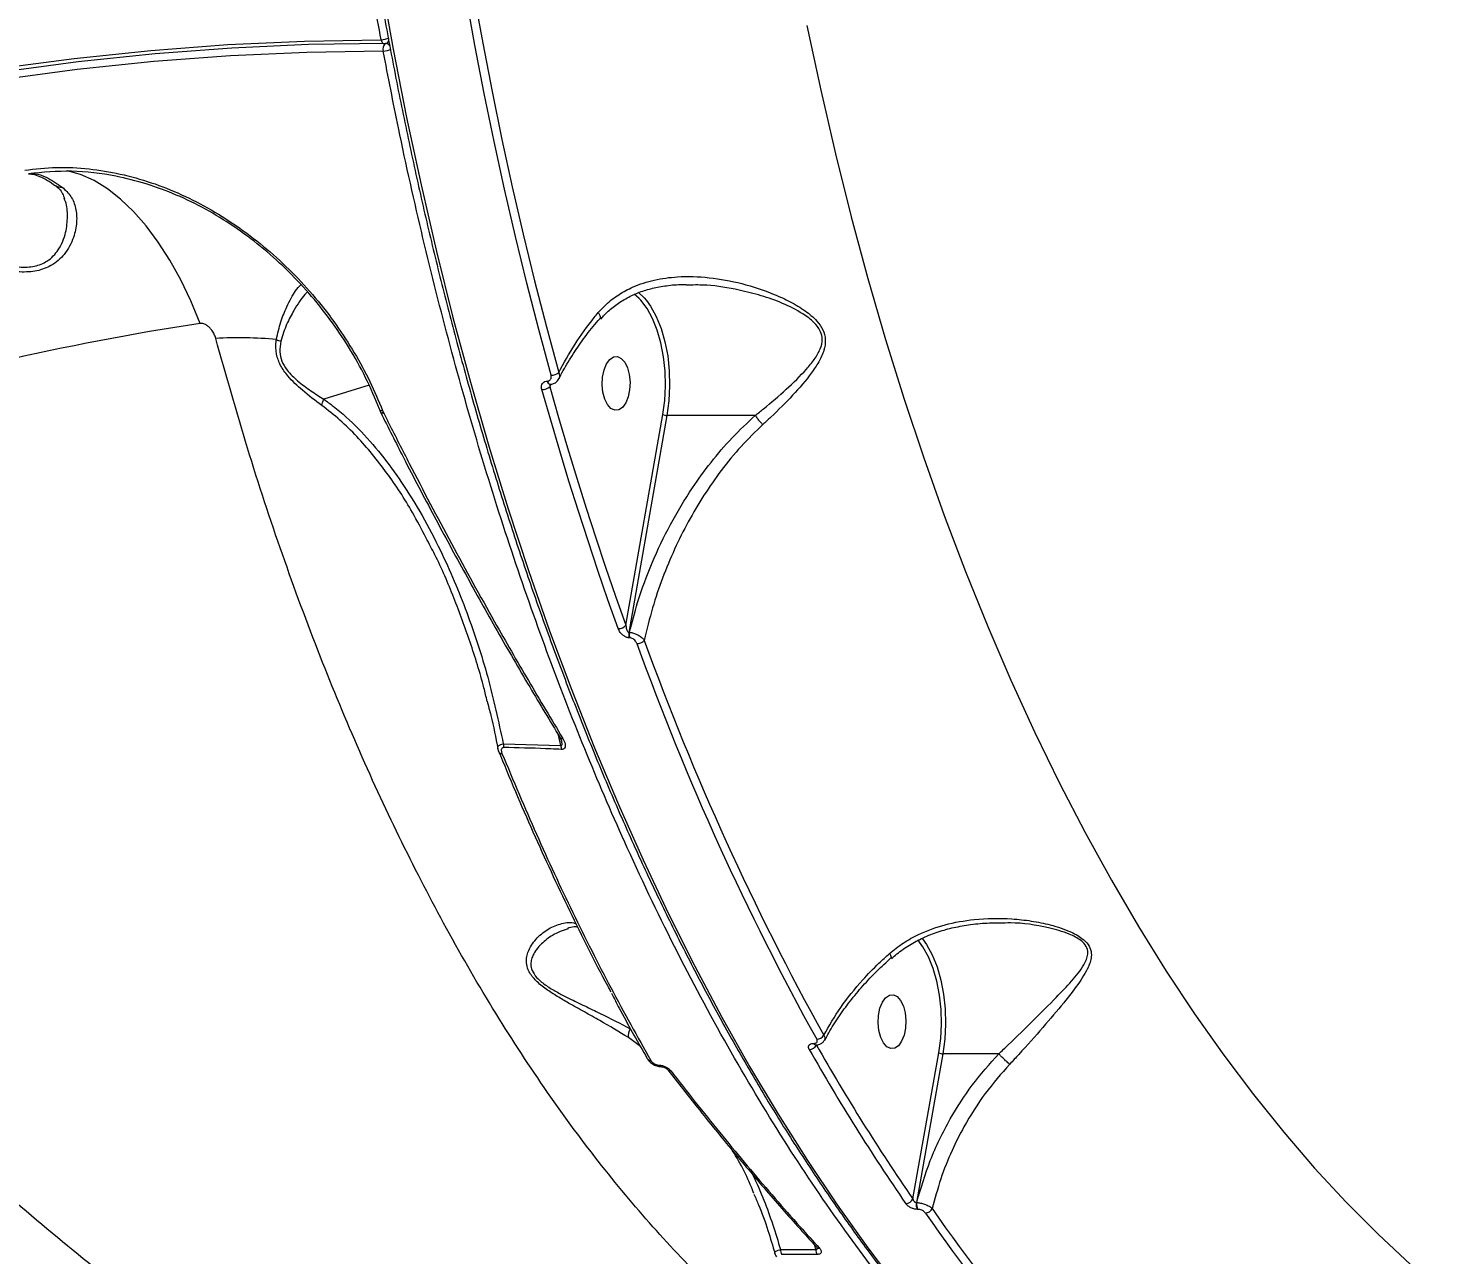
# Model space of a CAD drawing. Header units: millimetres. Extents: x -6521 to 6343, y -6174 to 4868.
# Drawn here: x -3438.6 to -3202.2, y 356.2 to 560.7 of the extents above; entities that cross this region are included whole.
import ezdxf

# ---------------------------------------------------------------- set-up
doc = ezdxf.new("R2010")
doc.units = ezdxf.units.MM
for name, color, linetype in [('DIKOM_ОБЪЕКТ', 7, 'Continuous'), ('DIKOM_РАЗМЕР_ЗОНА', 7, 'Continuous'), ('DIKOM_РАЗМЕР_ОБЪЕКТА', 7, 'Continuous')]:
    doc.layers.add(name, color=color, linetype=linetype)
doc.styles.add('style1', font='arial.ttf', dxfattribs={"width": 0.8})
doc.dimstyles.new('1-50', dxfattribs={"dimtxt": 300, "dimasz": 200, "dimexe": 100, "dimexo": 0, "dimgap": 100, "dimtad": 1, "dimtxsty": 'style1', "dimcen": 200, "dimclrd": 7, "dimclre": 7, "dimclrt": 7, "dimadec": 1, "dimazin": 2, "dimtfac": 1, "dimtmove": 0, "dimatfit": 2, "dimfxl": 0, "dimlwd": 25, "dimlwe": 18, "dimarcsym": 0})

# ---------------------------------------------------------------- blocks, each defined once
blk = doc.blocks.new('*D11')
at = {"layer": 'Defpoints', "color": 0, "transparency": 16777216}
for p in [(2818.82, 364.95), (-5102.52, -1661.02), (-5102.52, -4861.8)]:
    blk.add_point(p, dxfattribs=at)
at = {"layer": 'DIKOM_РАЗМЕР_ОБЪЕКТА', "color": 7, "lineweight": 18, "transparency": 16777216}
for p, q in [((2818.82, 364.95), (2818.82, -4961.8)), ((-5102.52, -1661.02), (-5102.52, -4961.8))]:
    blk.add_line(p, q, dxfattribs=at)
at = {"layer": 'DIKOM_РАЗМЕР_ОБЪЕКТА', "color": 7, "lineweight": 25, "transparency": 16777216}
blk.add_line((2618.82, -4861.8), (-4902.52, -4861.8), dxfattribs=at)
at = {"layer": 'DIKOM_РАЗМЕР_ОБЪЕКТА', "color": 7, "transparency": 16777216}
for points in [[(-4902.52, -4828.46), (-4902.52, -4895.13), (-5102.52, -4861.8)], [(2618.82, -4828.46), (2618.82, -4895.13), (2818.82, -4861.8)]]:
    blk.add_solid(points, dxfattribs=at)
at = {"layer": 'DIKOM_РАЗМЕР_ОБЪЕКТА', "color": 7, "transparency": 16777216, "insert": (-736, -4608.63), "char_height": 300, "attachment_point": 5, "style": 'style1'}
blk.add_mtext('7900', dxfattribs=at)
blk = doc.blocks.new('*D12')
at = {"layer": 'Defpoints', "color": 0, "transparency": 16777216}
for p in [(918.99, 3251.45), (5268.57, 3251.45), (-3684.78, -1936.75)]:
    blk.add_point(p, dxfattribs=at)
at = {"layer": 'DIKOM_РАЗМЕР_ОБЪЕКТА', "color": 7, "lineweight": 18, "transparency": 16777216}
for p, q in [((918.99, 3251.45), (5368.57, 3251.45)), ((-3684.78, -1936.75), (5368.57, -1936.75))]:
    blk.add_line(p, q, dxfattribs=at)
at = {"layer": 'DIKOM_РАЗМЕР_ОБЪЕКТА', "color": 7, "lineweight": 25, "transparency": 16777216}
blk.add_line((5268.57, -1736.75), (5268.57, 3051.45), dxfattribs=at)
at = {"layer": 'DIKOM_РАЗМЕР_ОБЪЕКТА', "color": 7, "transparency": 16777216}
for points in [[(5235.23, 3051.45), (5301.9, 3051.45), (5268.57, 3251.45)], [(5235.23, -1736.75), (5301.9, -1736.75), (5268.57, -1936.75)]]:
    blk.add_solid(points, dxfattribs=at)
at = {"layer": 'DIKOM_РАЗМЕР_ОБЪЕКТА', "color": 7, "transparency": 16777216, "insert": (5015.39, 711.25), "char_height": 300, "attachment_point": 5, "rotation": 90, "style": 'style1'}
blk.add_mtext('5150', dxfattribs=at)
blk = doc.blocks.new('*D13')
at = {"layer": 'Defpoints', "color": 0, "transparency": 16777216}
for p in [(1683.24, 4867.99), (-4359.52, -3960.36), (6242.61, -3960.36)]:
    blk.add_point(p, dxfattribs=at)
at = {"layer": 'DIKOM_РАЗМЕР_ЗОНА', "color": 7, "lineweight": 18, "transparency": 16777216}
for p, q in [((1683.24, 4867.99), (6342.61, 4867.99)), ((-4359.52, -3960.36), (6342.61, -3960.36))]:
    blk.add_line(p, q, dxfattribs=at)
at = {"layer": 'DIKOM_РАЗМЕР_ЗОНА', "color": 7, "lineweight": 25, "transparency": 16777216}
blk.add_line((6242.61, 4667.99), (6242.61, -3760.36), dxfattribs=at)
at = {"layer": 'DIKOM_РАЗМЕР_ЗОНА', "color": 7, "transparency": 16777216}
for points in [[(6209.28, 4667.99), (6275.95, 4667.99), (6242.61, 4867.99)], [(6209.28, -3760.36), (6275.95, -3760.36), (6242.61, -3960.36)]]:
    blk.add_solid(points, dxfattribs=at)
at = {"layer": 'DIKOM_РАЗМЕР_ЗОНА', "color": 7, "transparency": 16777216, "insert": (5989.44, 630.24), "char_height": 300, "attachment_point": 5, "rotation": 90, "style": 'style1'}
blk.add_mtext('8850', dxfattribs=at)

msp = doc.modelspace()

# ---------------------------------------------------------------- linework, layer by layer
at = {"layer": 'DIKOM_ОБЪЕКТ', "color": 7, "linetype": 'Continuous', "lineweight": 15}
for p, q in [((-3378.716, 558.28), (-3378.471, 558.453)), ((-3434.061, 534.476), (-3434.029, 534.453)), ((-3328.52, 517.862), (-3328.925, 517.866)), ((-3336.757, 515.615), (-3337.594, 516.36)), ((-3352.085, 501.859), (-3352.057, 501.859)), ((-3351.482, 501.34), (-3351.665, 500.921)), ((-3351.632, 501.334), (-3351.604, 501.334)), ((-3381.794, 501.15), (-3389.3, 498.825)), ((-3379.539, 496.932), (-3379.4, 496.624)), ((-3379.4, 496.624), (-3379.378, 496.582)), ((-3338.968, 461.153), (-3332.807, 496.274)), ((-3332.135, 496.112), (-3338.477, 459.957)), ((-3317.426, 496.112), (-3332.135, 496.112)), ((-3338.477, 459.957), (-3338.388, 459.957)), ((-3338.321, 459.058), (-3338.41, 459.058)), ((-3349.8, 441.091), (-3350.2, 442.817)), ((-3359.405, 441.386), (-3349.8, 441.091)), ((-3336.529, 390.899), (-3338.541, 392.388)), ((-3307.691, 391.436), (-3307.644, 391.436)), ((-3307.343, 391.174), (-3307.296, 391.174)), ((-3291.145, 365.504), (-3286.817, 389.856)), ((-3286.145, 389.694), (-3290.553, 364.893)), ((-3276.812, 389.694), (-3286.145, 389.694)), ((-3290.553, 364.893), (-3290.484, 364.893)), ((-3290.304, 363.763), (-3290.372, 363.763)), ((-3313.194, 357.048), (-3307.315, 357.081)), ((-3307.315, 357.081), (-3307.483, 357.805))]:
    msp.add_line(p, q, dxfattribs=at)
at = {"layer": 'DIKOM_ОБЪЕКТ', "color": 7, "linetype": 'Continuous', "lineweight": 15, "flags": 128}
for points in [[(-3379.84, 568.695), (-3377.769, 557.188), (-3375.527, 545.803), (-3373.116, 534.549), (-3370.538, 523.435), (-3367.795, 512.471), (-3364.889, 501.667), (-3361.823, 491.03), (-3358.599, 480.571), (-3355.22, 470.298), (-3351.689, 460.22), (-3348.009, 450.345), (-3344.183, 440.682), (-3340.214, 431.238), (-3336.105, 422.021), (-3331.861, 413.04), (-3327.484, 404.302), (-3322.978, 395.815), (-3318.348, 387.584), (-3313.596, 379.618), (-3308.727, 371.923), (-3303.746, 364.506), (-3298.655, 357.373), (-3293.46, 350.529)], [(-3351.446, 502.831), (-3353.506, 510.47), (-3355.485, 518.189), (-3357.382, 525.985), (-3359.196, 533.856), (-3360.926, 541.797), (-3362.572, 549.805), (-3364.133, 557.877), (-3365.608, 566.01)], [(-3364.301, 566.309), (-3362.829, 558.194), (-3361.272, 550.14), (-3359.63, 542.149), (-3357.903, 534.225), (-3356.093, 526.373), (-3354.2, 518.593), (-3352.226, 510.891), (-3350.171, 503.27)], [(-3308.791, 561.143), (-3306.502, 550.373), (-3304.045, 539.743), (-3301.422, 529.264), (-3298.635, 518.944), (-3295.688, 508.795), (-3292.582, 498.825), (-3289.322, 489.043), (-3285.909, 479.459), (-3282.347, 470.081), (-3278.64, 460.919), (-3274.791, 451.981), (-3270.802, 443.275), (-3266.679, 434.808), (-3262.425, 426.59), (-3258.044, 418.628), (-3253.54, 410.929), (-3248.917, 403.5), (-3244.179, 396.348), (-3239.332, 389.48), (-3234.378, 382.903), (-3229.324, 376.622), (-3224.173, 370.643), (-3218.931, 364.971), (-3213.602, 359.613), (-3208.192, 354.573)], [(-3641.999, 477.558), (-3630.31, 484.917), (-3618.492, 491.95), (-3606.55, 498.651), (-3594.493, 505.018), (-3582.329, 511.044), (-3570.065, 516.727), (-3557.711, 522.063), (-3545.273, 527.047), (-3532.76, 531.678), (-3520.18, 535.951), (-3507.542, 539.865), (-3494.854, 543.416), (-3482.124, 546.602), (-3469.36, 549.421), (-3456.571, 551.872), (-3443.765, 553.952), (-3430.951, 555.66), (-3418.136, 556.996), (-3405.33, 557.957), (-3392.541, 558.545), (-3379.777, 558.757)], [(-3379.116, 558.157), (-3391.872, 557.945), (-3404.653, 557.358), (-3417.451, 556.397), (-3430.257, 555.062), (-3443.063, 553.355), (-3455.861, 551.276), (-3468.642, 548.827), (-3481.398, 546.01), (-3494.12, 542.826), (-3506.8, 539.277), (-3519.43, 535.366), (-3532.002, 531.095), (-3544.507, 526.467), (-3556.937, 521.486), (-3569.283, 516.154), (-3581.539, 510.474), (-3593.696, 504.452), (-3605.745, 498.09), (-3617.679, 491.392), (-3629.49, 484.364), (-3641.171, 477.009)], [(-3379.777, 558.757), (-3379.733, 558.58), (-3379.672, 558.423), (-3379.597, 558.292), (-3379.51, 558.191), (-3379.415, 558.126), (-3379.315, 558.098), (-3379.291, 558.097)], [(-3379.424, 556.873), (-3392.15, 556.661), (-3404.9, 556.076), (-3417.668, 555.117), (-3430.444, 553.785), (-3443.22, 552.082), (-3455.987, 550.008), (-3468.737, 547.565), (-3481.463, 544.754), (-3494.155, 541.578), (-3506.805, 538.037), (-3519.405, 534.136), (-3531.947, 529.875), (-3544.422, 525.258), (-3556.822, 520.289), (-3569.14, 514.969), (-3581.366, 509.303), (-3593.494, 503.295), (-3605.514, 496.948), (-3617.42, 490.267), (-3629.204, 483.255), (-3640.857, 475.918)], [(-3409.922, 511.474), (-3411.48, 515.208), (-3413.174, 518.727), (-3414.991, 522.004), (-3416.916, 525.012), (-3418.935, 527.728), (-3421.031, 530.132), (-3423.189, 532.204), (-3425.391, 533.928), (-3427.62, 535.291), (-3429.86, 536.283), (-3432.093, 536.895), (-3432.132, 536.902)], [(-3336.901, 516.691), (-3335.925, 515.754), (-3335.516, 515.266)], [(-3332.807, 496.274), (-3332.491, 498.642), (-3332.364, 501.076), (-3332.43, 503.519), (-3332.687, 505.914), (-3333.129, 508.205), (-3333.745, 510.339), (-3334.522, 512.265), (-3335.442, 513.938), (-3336.481, 515.32), (-3336.757, 515.615)], [(-3335.516, 515.266), (-3334.852, 514.329), (-3333.904, 512.603), (-3333.103, 510.617), (-3332.467, 508.417), (-3332.011, 506.054), (-3331.746, 503.584), (-3331.678, 501.064), (-3331.809, 498.554), (-3332.135, 496.112)], [(-3342.61, 503.714), (-3342.202, 504.721), (-3341.664, 505.464), (-3341.041, 505.883), (-3340.382, 505.944), (-3339.741, 505.642), (-3339.17, 505.002), (-3338.714, 504.075), (-3338.412, 502.936), (-3338.287, 501.678), (-3338.35, 500.403), (-3338.595, 499.214), (-3339.003, 498.207), (-3339.54, 497.465), (-3340.164, 497.046), (-3340.823, 496.985), (-3341.464, 497.287), (-3342.035, 497.927), (-3342.49, 498.854), (-3342.793, 499.993), (-3342.917, 501.25), (-3342.855, 502.525), (-3342.61, 503.714)], [(-3340.247, 460.579), (-3341.962, 465.408), (-3343.643, 470.282), (-3345.288, 475.202), (-3346.898, 480.165), (-3348.472, 485.173), (-3350.009, 490.222), (-3351.51, 495.312), (-3352.975, 500.443)], [(-3351.665, 500.921), (-3350.205, 495.803), (-3348.707, 490.725), (-3347.173, 485.688), (-3345.603, 480.692), (-3343.997, 475.74), (-3342.355, 470.833), (-3340.679, 465.97), (-3338.968, 461.153)], [(-3380.036, 497.177), (-3380.049, 497.112), (-3380.04, 497.057)], [(-3380.04, 497.057), (-3380.039, 497.055), (-3380.006, 497.006), (-3379.95, 496.968), (-3379.874, 496.941), (-3379.778, 496.926), (-3379.666, 496.923), (-3379.539, 496.932)], [(-3379.855, 496.649), (-3379.852, 496.644), (-3379.811, 496.607), (-3379.742, 496.586), (-3379.649, 496.581), (-3379.533, 496.594), (-3379.4, 496.624)], [(-3379.839, 496.617), (-3379.836, 496.612), (-3379.792, 496.574), (-3379.722, 496.552), (-3379.628, 496.545), (-3379.512, 496.556), (-3379.378, 496.582)], [(-3286.817, 389.856), (-3286.501, 392.224), (-3286.374, 394.658), (-3286.44, 397.102), (-3286.696, 399.497), (-3287.138, 401.788), (-3287.755, 403.921), (-3288.532, 405.847), (-3289.451, 407.521), (-3290.298, 408.679)], [(-3289.526, 408.848), (-3288.862, 407.911), (-3287.914, 406.185), (-3287.112, 404.199), (-3286.476, 401.999), (-3286.021, 399.636), (-3285.756, 397.166), (-3285.688, 394.646), (-3285.818, 392.136), (-3286.145, 389.694)], [(-3296.619, 397.297), (-3296.211, 398.303), (-3295.674, 399.046), (-3295.051, 399.465), (-3294.392, 399.526), (-3293.751, 399.224), (-3293.179, 398.584), (-3292.724, 397.657), (-3292.422, 396.518), (-3292.297, 395.261), (-3292.36, 393.986), (-3292.605, 392.797), (-3293.013, 391.79), (-3293.55, 391.047), (-3294.173, 390.628), (-3294.832, 390.567), (-3295.473, 390.869), (-3296.045, 391.509), (-3296.5, 392.436), (-3296.802, 393.575), (-3296.927, 394.832), (-3296.864, 396.107), (-3296.619, 397.297)]]:
    msp.add_lwpolyline(points, dxfattribs=at)
at = {"layer": 'DIKOM_ОБЪЕКТ', "color": 7, "linetype": 'Continuous', "lineweight": 15}
for centre, radius, start, end in [((-3379.749, 561.462), 2.704, 269.40086, 299.0357), ((-3378.003, 557.232), 1.465, 143.52238, 194.17192), ((-3379.293, 559.097), 1, 270.11321, 305.24837), ((-3379.189, 557.078), 1.088, 36.62499, 79.09054), ((-3379.11, 558.833), 0.678, 305.50981, 337.96938), ((-3379.395, 559.543), 2.67, 269.39238, 299.4273), ((-3433.114, 535.782), 1.613, 235.45615, 277.14092), ((-3340.506, 57.251), 459.496, 98.68894, 115.72245), ((-3403.685, 438.736), 70.341, 84.73835, 92.98454), ((-3395.858, 511.204), 2.788, 240.39662, 256.90084), ((-3351.496, 501.911), 0.591, 185.06524, 257.35268), ((-3351.462, 501.914), 0.598, 185.30773, 256.07256), ((-3351.449, 504.915), 2.084, 270.08878, 307.84455), ((-3352.964, 502.444), 2.001, 269.69499, 310.46292), ((-3332.151, 497.521), 1.409, 242.23755, 270.6388), ((-3340.252, 462.304), 1.725, 270.18656, 318.1174), ((-3336.698, 459.637), 1.808, 169.80406, 198.6995), ((-3336.606, 459.637), 1.811, 169.82779, 198.67576), ((-3337.168, 459.844), 1.753, 270.61404, 316.08763), ((-2909.219, 612.831), 453.695, 199.86961, 209.01126), ((-2909.513, 612.638), 454.705, 199.86969, 209.0112), ((-3349.637, 442.687), 0.436, 224.8737, 289.97078), ((-3359.721, 440.329), 0.545, 212.83346, 279.23691), ((-3357.616, 441.329), 1.79, 178.17524, 198.85161), ((-3348.034, 440.992), 1.769, 176.77577, 197.70109), ((-3336.357, 392.737), 2.211, 149.13806, 189.08098), ((-3307.21, 393.55), 1.437, 271.81827, 328.3822), ((-3308.444, 391.835), 1.413, 271.61945, 331.60885), ((-3009.48, 559.572), 343.463, 209.50375, 214.56672), ((-3307.298, 391.597), 0.425, 202.27365, 264.55572), ((-3307.249, 391.598), 0.427, 202.38988, 263.62868), ((-3008.985, 559.911), 342.649, 209.50377, 214.5667), ((-3334.892, 389.167), 0.584, 214.20834, 277.15422), ((-3333.047, 387.918), 0.371, 197.36468, 259.35934), ((-3286.16, 391.103), 1.409, 242.24072, 270.63794), ((-3331.582, 387.303), 0.487, 222.07436, 284.22539), ((-3292.363, 366.028), 1.326, 272.31417, 336.76183), ((-3288.974, 364.566), 1.613, 168.29596, 209.86738), ((-3288.905, 364.566), 1.613, 168.29596, 209.86738), ((-3289.096, 364.482), 1.33, 272.5033, 334.03598), ((-3086.8, 501.912), 245.264, 214.45478, 229.0157), ((-3086.101, 502.359), 244.733, 214.45512, 229.01542), ((-3311.654, 356.997), 1.541, 178.10717, 210.65208), ((-3305.794, 357.005), 1.523, 177.12862, 209.99391), ((-3306.788, 357.788), 0.523, 222.83058, 279.76227)]:
    msp.add_arc(centre, radius, start, end, dxfattribs=at)
for points, knots in [([(-3379.777, 558.757), (-3380.557, 563.079), (-3382.657, 574.721), (-3385.557, 594.027), (-3388.308, 616.691), (-3390.421, 639.842), (-3391.874, 663.413), (-3392.64, 687.33), (-3392.705, 711.068), (-3392.085, 734.549), (-3390.809, 757.704), (-3388.859, 780.908), (-3386.21, 804.083), (-3382.856, 827.145), (-3378.871, 849.587), (-3374.282, 871.345), (-3369.131, 892.375), (-3363.335, 913.018), (-3356.885, 933.184), (-3349.788, 952.79), (-3342.202, 971.405), (-3334.162, 988.988), (-3325.717, 1005.522), (-3316.728, 1021.276), (-3307.203, 1036.16), (-3297.164, 1050.101), (-3286.831, 1062.79), (-3276.248, 1074.216), (-3265.46, 1084.387), (-3254.293, 1093.487), (-3242.763, 1101.367), (-3232.398, 1107.384), (-3225.857, 1110.185), (-3223.334, 1111.265)], [0, 0, 0, 0, 0.0192582, 0.0518831, 0.0845331, 0.117158, 0.1507304, 0.1843303, 0.2179027, 0.2505275, 0.2831775, 0.3158023, 0.3493748, 0.3829746, 0.4165471, 0.4491719, 0.4818219, 0.5144467, 0.5480192, 0.5816189, 0.6151915, 0.6478163, 0.6804662, 0.713091, 0.7466635, 0.7802633, 0.8138357, 0.8464606, 0.8791105, 0.9117353, 0.9453077, 0.9789074, 1, 1, 1, 1]), ([(-3391.417, 700.463), (-3391.41, 698.443), (-3391.39, 692.583), (-3391.232, 682.888), (-3390.889, 671.389), (-3390.382, 659.913), (-3389.714, 648.468), (-3388.884, 637.063), (-3387.893, 625.706), (-3386.742, 614.406), (-3385.431, 603.172), (-3383.962, 592.011), (-3382.336, 580.933), (-3380.554, 569.945), (-3378.617, 559.056), (-3376.527, 548.273), (-3374.285, 537.606), (-3371.893, 527.062), (-3369.352, 516.649), (-3366.665, 506.375), (-3363.834, 496.247), (-3360.861, 486.273), (-3357.747, 476.461), (-3354.496, 466.818), (-3351.109, 457.351), (-3347.589, 448.068), (-3343.939, 438.974), (-3340.162, 430.078), (-3336.26, 421.386), (-3332.236, 412.904), (-3328.093, 404.639), (-3323.834, 396.597), (-3319.462, 388.784), (-3314.981, 381.206), (-3310.395, 373.869), (-3305.705, 366.778), (-3300.916, 359.938), (-3296.031, 353.355), (-3291.055, 347.035), (-3285.99, 340.98), (-3280.84, 335.197), (-3275.61, 329.69), (-3270.303, 324.462), (-3264.924, 319.519), (-3259.476, 314.863), (-3253.963, 310.499), (-3248.39, 306.429), (-3242.761, 302.659), (-3237.081, 299.184), (-3231.351, 296.031), (-3226.733, 293.693), (-3224.012, 292.516), (-3223.23, 292.178)], [0, 0, 0, 0, 0.010755, 0.031188, 0.0516214, 0.072055, 0.0924886, 0.1129222, 0.1333561, 0.1537901, 0.1742242, 0.1946585, 0.2150932, 0.235528, 0.2559631, 0.2763984, 0.2968344, 0.3172704, 0.3377071, 0.358144, 0.3785813, 0.3990193, 0.4194576, 0.4398966, 0.460336, 0.480776, 0.5012167, 0.5216578, 0.5420995, 0.5625419, 0.5829849, 0.6034284, 0.6238725, 0.644317, 0.6647621, 0.6852075, 0.7056531, 0.7260988, 0.7465445, 0.7669898, 0.7874344, 0.8078781, 0.8283207, 0.8487615, 0.8692004, 0.8896365, 0.9100695, 0.9304986, 0.9509234, 0.9713434, 0.9917581, 1, 1, 1, 1]), ([(-3224.582, 292.101), (-3224.932, 292.239), (-3229.2, 293.921), (-3237.248, 298.329), (-3248.781, 305.461), (-3260.179, 314.063), (-3271.417, 323.965), (-3282.243, 334.997), (-3292.631, 347.08), (-3302.563, 360.133), (-3312.201, 374.367), (-3321.498, 389.784), (-3330.413, 406.358), (-3338.395, 422.988), (-3345.506, 439.467), (-3351.819, 455.617), (-3357.744, 472.399), (-3363.259, 489.775), (-3368.308, 507.556), (-3372.867, 525.651), (-3376.544, 542.07), (-3378.59, 552.59), (-3379.424, 556.873)], [0, 0, 0, 0, 0.0049823, 0.0607473, 0.1164691, 0.1738097, 0.2311971, 0.2885376, 0.3442597, 0.4000246, 0.4557466, 0.513087, 0.5704743, 0.6278148, 0.6763109, 0.7248633, 0.7734156, 0.8224284, 0.8714409, 0.9192193, 0.9671059, 1, 1, 1, 1]), ([(-3439.183, 537.024), (-3437.424, 537.217), (-3433.907, 537.605), (-3428.556, 537.335), (-3423.267, 536.472), (-3418.094, 535.028), (-3412.998, 533.025), (-3408.045, 530.469), (-3403.283, 527.42), (-3398.767, 523.922), (-3394.554, 520.015), (-3390.682, 515.771), (-3387.207, 511.278), (-3384.183, 506.6), (-3381.571, 501.811), (-3380.216, 498.557), (-3379.539, 496.932)], [0, 0, 0, 0, 0.0751078, 0.1502159, 0.2212833, 0.2925779, 0.3636451, 0.4347709, 0.5061225, 0.5772482, 0.6483407, 0.7196582, 0.7907509, 0.8604292, 0.9303181, 1, 1, 1, 1]), ([(-3380.036, 497.177), (-3380.77, 498.929), (-3382.239, 502.431), (-3385.058, 507.447), (-3388.241, 512.168), (-3391.751, 516.543), (-3395.62, 520.633), (-3399.823, 524.366), (-3404.3, 527.698), (-3409.006, 530.584), (-3413.894, 532.959), (-3418.905, 534.813), (-3424.751, 536.296), (-3431.409, 537.105), (-3436.185, 536.649), (-3438.573, 536.422)], [0, 0, 0, 0, 0.0766094, 0.1532171, 0.2242325, 0.2954751, 0.3664895, 0.4374863, 0.5087118, 0.5797093, 0.6506979, 0.7219129, 0.7929021, 0.8964512, 1, 1, 1, 1]), ([(-3438.53, 536.424), (-3438.302, 536.404), (-3437.742, 536.355), (-3436.684, 535.998), (-3435.424, 535.392), (-3434.502, 534.734), (-3434.062, 534.421)], [0, 0, 0, 0, 0.1841475, 0.4536085, 0.7392317, 1, 1, 1, 1]), ([(-3437.935, 536.459), (-3437.772, 536.453), (-3437.031, 536.425), (-3435.373, 535.831), (-3433.819, 534.789), (-3432.914, 534.181)], [0, 0, 0, 0, 0.1051327, 0.4785383, 1, 1, 1, 1]), ([(-3434.074, 534.465), (-3433.858, 534.288), (-3433.353, 533.873), (-3432.855, 533.172), (-3432.643, 532.549), (-3432.548, 532.268)], [0, 0, 0, 0, 0.2912757, 0.6805822, 1, 1, 1, 1]), ([(-3432.914, 534.181), (-3432.4, 533.693), (-3431.356, 532.701), (-3430.606, 530.692), (-3430.427, 528.368), (-3430.858, 526.187), (-3431.649, 524.359), (-3432.491, 523.066), (-3433.546, 521.957), (-3434.962, 520.934), (-3437.08, 520.124), (-3439.641, 519.964), (-3441.984, 520.213), (-3444.482, 520.712), (-3447.444, 521.564), (-3451.267, 522.887), (-3455.456, 524.492), (-3459.196, 525.973), (-3462.112, 527.131), (-3463.49, 527.683), (-3464.183, 527.961)], [0, 0, 0, 0, 0.071789, 0.1456295, 0.2211707, 0.2985182, 0.3406366, 0.3832929, 0.4161013, 0.4496136, 0.498646, 0.5477924, 0.5804516, 0.6139726, 0.6704373, 0.728319, 0.811955, 0.898074, 0.9486892, 1, 1, 1, 1]), ([(-3462.682, 530.066), (-3462.03, 529.744), (-3460.716, 529.096), (-3457.998, 527.776), (-3454.482, 526.08), (-3450.601, 524.266), (-3447.003, 522.736), (-3444.283, 521.751), (-3441.948, 521.139), (-3439.814, 520.799), (-3437.456, 520.887), (-3435.581, 521.679), (-3434.364, 522.703), (-3433.479, 523.83), (-3432.796, 525.166), (-3432.197, 527.05), (-3431.988, 529.316), (-3432.121, 531.223), (-3432.512, 532.116), (-3432.582, 532.276)], [0, 0, 0, 0, 0.059342, 0.1194529, 0.2176318, 0.3183853, 0.3835458, 0.4499734, 0.4863817, 0.5236852, 0.5769882, 0.6302088, 0.6666624, 0.704176, 0.7524745, 0.8014802, 0.8899056, 0.9802664, 1, 1, 1, 1]), ([(-3397.235, 508.78), (-3397.005, 509.793), (-3396.541, 511.843), (-3395.367, 514.572), (-3394.236, 516.77), (-3393.444, 517.604), (-3393.152, 517.911)], [0, 0, 0, 0, 0.2352812, 0.4766828, 0.8070738, 1, 1, 1, 1]), ([(-3343.573, 513.266), (-3343.148, 513.732), (-3342.12, 514.86), (-3340.183, 516.33), (-3337.513, 517.758), (-3334.229, 518.804), (-3329.967, 519.382), (-3325.04, 519.225), (-3319.591, 518.216), (-3315.071, 516.727), (-3311.555, 515.116), (-3309.133, 513.667), (-3307.246, 512.103), (-3306.053, 510.437), (-3305.609, 508.699), (-3305.92, 506.853), (-3306.799, 505.007), (-3308.486, 502.502), (-3311.136, 499.455), (-3313.957, 496.625), (-3315.697, 495.019), (-3316.142, 494.608)], [0, 0, 0, 0, 0.0311475, 0.0753851, 0.1207373, 0.1821162, 0.2453872, 0.33026, 0.4176101, 0.5065789, 0.5523809, 0.5980987, 0.638398, 0.6670937, 0.6962056, 0.7286746, 0.7668141, 0.8059868, 0.8877662, 0.9712475, 1, 1, 1, 1]), ([(-3343.166, 512.179), (-3343.018, 512.359), (-3342.401, 513.11), (-3341.101, 514.225), (-3339.274, 515.499), (-3337.255, 516.509), (-3335.101, 517.226), (-3332.73, 517.705), (-3330.665, 517.963), (-3329.34, 517.96), (-3328.919, 517.959)], [0, 0, 0, 0, 0.0438528, 0.183482, 0.3272543, 0.4727941, 0.6167011, 0.7591564, 0.9235361, 1, 1, 1, 1]), ([(-3317.426, 496.112), (-3316.961, 496.486), (-3315.168, 497.929), (-3312.185, 500.457), (-3309.397, 503.206), (-3307.522, 505.45), (-3306.55, 507.094), (-3306.148, 508.683), (-3306.369, 509.755), (-3306.806, 510.694), (-3307.7, 511.828), (-3309.837, 513.371), (-3312.823, 514.885), (-3316.413, 516.149), (-3320.645, 517.187), (-3324.71, 517.916), (-3327.513, 517.876), (-3328.52, 517.862)], [0, 0, 0, 0, 0.0410623, 0.1582894, 0.2754219, 0.3287888, 0.3818864, 0.4245552, 0.4558023, 0.4619674, 0.4993757, 0.5538726, 0.6383769, 0.7234472, 0.808396, 0.9311812, 1, 1, 1, 1]), ([(-3392.029, 516.726), (-3392.183, 516.586), (-3392.953, 515.888), (-3394.115, 513.99), (-3395.582, 511.408), (-3396.187, 509.461), (-3396.49, 508.489)], [0, 0, 0, 0, 0.0948584, 0.4734791, 0.7371233, 1, 1, 1, 1]), ([(-3350.171, 503.27), (-3349.311, 504.856), (-3347.624, 507.968), (-3345.206, 511.277), (-3343.797, 512.993), (-3343.573, 513.266)], [0, 0, 0, 0, 0.4665328, 0.915014, 1, 1, 1, 1]), ([(-3343.573, 513.266), (-3343.559, 513.246), (-3343.446, 513.085), (-3343.288, 512.79), (-3343.21, 512.467), (-3343.294, 512.358), (-3343.331, 512.311)], [0, 0, 0, 0, 0.0464441, 0.3751194, 0.7287661, 1, 1, 1, 1]), ([(-3407.348, 508.981), (-3407.421, 509.207), (-3407.574, 509.674), (-3407.945, 510.288), (-3408.374, 510.782), (-3408.819, 511.149), (-3409.25, 511.38), (-3409.634, 511.489), (-3409.829, 511.479), (-3409.922, 511.474)], [0, 0, 0, 0, 0.1943937, 0.403698, 0.5539006, 0.6910116, 0.8350552, 0.9218881, 1, 1, 1, 1]), ([(-3350.129, 502.22), (-3350.082, 502.32), (-3349.588, 503.373), (-3348.403, 505.378), (-3346.552, 508.204), (-3344.834, 510.52), (-3343.668, 511.857), (-3343.286, 512.294)], [0, 0, 0, 0, 0.0291614, 0.3074423, 0.5861209, 0.8646558, 1, 1, 1, 1]), ([(-3283.611, 321.86), (-3286.801, 323.376), (-3293.727, 326.668), (-3304.114, 333.303), (-3314.564, 341.248), (-3324.51, 350.219), (-3333.951, 360.049), (-3343.159, 371.008), (-3352.097, 383.099), (-3360.73, 396.304), (-3368.826, 410.246), (-3376.381, 424.835), (-3383.403, 439.974), (-3390.058, 455.989), (-3396.298, 472.874), (-3402.144, 490.541), (-3405.614, 502.836), (-3407.348, 508.981)], [0, 0, 0, 0, 0.0602331, 0.1307414, 0.2012501, 0.2674731, 0.3337481, 0.3999717, 0.4681249, 0.5363338, 0.604488, 0.6695131, 0.7345854, 0.7996115, 0.8663908, 0.9332204, 1, 1, 1, 1]), ([(-3389.677, 497.808), (-3390.758, 498.611), (-3392.268, 499.734), (-3394.173, 501.442), (-3395.457, 502.794), (-3396.619, 504.454), (-3397.342, 506.51), (-3397.35, 507.93), (-3397.247, 508.691), (-3397.235, 508.78)], [0, 0, 0, 0, 0.2865122, 0.4002714, 0.5162986, 0.6574553, 0.7993914, 0.9763447, 1, 1, 1, 1]), ([(-3396.49, 508.489), (-3396.591, 507.924), (-3396.775, 506.907), (-3396.406, 505.187), (-3395.366, 503.449), (-3393.632, 501.781), (-3391.52, 500.218), (-3390.029, 499.272), (-3389.308, 498.821), (-3389.307, 498.821)], [0, 0, 0, 0, 0.1595557, 0.2875382, 0.4150451, 0.5934638, 0.7962089, 0.9997304, 1, 1, 1, 1]), ([(-3352.975, 500.443), (-3353.003, 500.578), (-3353.062, 500.867), (-3352.991, 501.269), (-3352.792, 501.596), (-3352.485, 501.816), (-3352.218, 501.845), (-3352.085, 501.859)], [0, 0, 0, 0, 0.1890347, 0.4045252, 0.6068201, 0.8033828, 1, 1, 1, 1]), ([(-3352.057, 501.859), (-3351.966, 501.869), (-3351.785, 501.888), (-3351.576, 502.038), (-3351.439, 502.263), (-3351.388, 502.539), (-3351.428, 502.739), (-3351.446, 502.831)], [0, 0, 0, 0, 0.1951833, 0.3900888, 0.5932653, 0.8110924, 1, 1, 1, 1]), ([(-3351.577, 501.384), (-3351.581, 501.377), (-3351.622, 501.304), (-3351.654, 501.143), (-3351.662, 500.993), (-3351.665, 500.921)], [0, 0, 0, 0, 0.0506016, 0.5471804, 1, 1, 1, 1]), ([(-3351.605, 501.349), (-3351.559, 501.345), (-3351.306, 501.32), (-3350.847, 501.479), (-3350.375, 501.802), (-3350.22, 502.115), (-3350.163, 502.231)], [0, 0, 0, 0, 0.0749153, 0.417245, 0.7841928, 1, 1, 1, 1]), ([(-3350.171, 503.27), (-3350.121, 503.116), (-3350.013, 502.785), (-3350.024, 502.42), (-3350.133, 502.266), (-3350.156, 502.234)], [0, 0, 0, 0, 0.4072224, 0.8788611, 1, 1, 1, 1]), ([(-3389.677, 497.808), (-3389.673, 497.833), (-3389.651, 497.979), (-3389.562, 498.309), (-3389.397, 498.639), (-3389.307, 498.821)], [0, 0, 0, 0, 0.0844085, 0.49731, 1, 1, 1, 1]), ([(-3389.307, 498.821), (-3389.306, 498.821), (-3389.305, 498.823), (-3389.302, 498.825), (-3389.301, 498.825), (-3389.3, 498.825)], [0, 0, 0, 0, 0.3470263, 0.8096005, 1, 1, 1, 1]), ([(-3389.3, 498.825), (-3388.778, 498.442), (-3386.761, 496.965), (-3383.495, 493.972), (-3379.714, 489.675), (-3376.175, 484.815), (-3372.879, 479.464), (-3369.137, 472.301), (-3365.359, 463.354), (-3361.832, 452.561), (-3360.214, 445.108), (-3359.405, 441.386)], [0, 0, 0, 0, 0.0310719, 0.1198394, 0.208954, 0.2979298, 0.3968228, 0.4957437, 0.6636315, 0.8319721, 1, 1, 1, 1]), ([(-3372.275, 475.656), (-3373.016, 477.101), (-3374.972, 480.915), (-3378.766, 486.668), (-3382.895, 491.755), (-3386.602, 495.423), (-3388.652, 497.013), (-3389.677, 497.808)], [0, 0, 0, 0, 0.1673484, 0.4418238, 0.7176923, 0.8588785, 1, 1, 1, 1]), ([(-3380.039, 497.057), (-3380.03, 497.034), (-3379.978, 496.895), (-3379.909, 496.762), (-3379.852, 496.65)], [0, 0, 0, 0, 0.1683899, 1, 1, 1, 1]), ([(-3379.861, 496.66), (-3379.855, 496.65), (-3379.848, 496.637), (-3379.842, 496.624), (-3379.841, 496.621)], [0, 0, 0, 0, 0.7875891, 1, 1, 1, 1]), ([(-3379.846, 496.613), (-3378.583, 494.098), (-3375.654, 488.269), (-3370.945, 479.295), (-3365.739, 469.661), (-3360.425, 460.171), (-3355.164, 451.056), (-3351.634, 445.195), (-3349.941, 442.383)], [0, 0, 0, 0, 0.1330763, 0.3084086, 0.4840307, 0.6601376, 0.8369175, 1, 1, 1, 1]), ([(-3379.378, 496.582), (-3379.094, 496.015), (-3377.671, 493.176), (-3373.937, 485.844), (-3368.084, 474.73), (-3361.442, 462.691), (-3355.24, 451.871), (-3351.405, 445.475), (-3349.488, 442.277)], [0, 0, 0, 0, 0.0299893, 0.1499466, 0.3900575, 0.6301658, 0.8150832, 1, 1, 1, 1]), ([(-3338.388, 459.957), (-3337.956, 461.616), (-3336.94, 465.518), (-3334.69, 471.574), (-3331.636, 478.005), (-3328.285, 483.597), (-3324.796, 488.385), (-3321.335, 492.462), (-3318.727, 494.894), (-3317.423, 496.111)], [0, 0, 0, 0, 0.1234111, 0.2903385, 0.457787, 0.6246107, 0.7465472, 0.8732933, 1, 1, 1, 1]), ([(-3316.142, 494.608), (-3317.367, 493.42), (-3319.831, 491.03), (-3323.087, 487.033), (-3326.029, 482.822), (-3328.622, 478.434), (-3330.93, 473.815), (-3332.915, 469.017), (-3334.642, 463.932), (-3335.472, 460.445), (-3335.905, 458.629)], [0, 0, 0, 0, 0.1236843, 0.2488954, 0.3689559, 0.4907435, 0.6125455, 0.7380556, 0.8635696, 1, 1, 1, 1]), ([(-3317.423, 496.111), (-3317.424, 496.111), (-3317.424, 496.111), (-3317.425, 496.112), (-3317.426, 496.112), (-3317.426, 496.112)], [0, 0, 0, 0, 0.296288, 0.686229, 1, 1, 1, 1]), ([(-3317.423, 496.111), (-3317.308, 495.949), (-3317.076, 495.624), (-3316.667, 495.145), (-3316.351, 494.81), (-3316.191, 494.656), (-3316.142, 494.608)], [0, 0, 0, 0, 0.3252557, 0.6505159, 0.8925693, 1, 1, 1, 1]), ([(-3640.857, 475.918), (-3638.235, 472.188), (-3631.171, 462.141), (-3619.404, 446.084), (-3605.533, 427.914), (-3591.299, 410.076), (-3576.745, 392.643), (-3561.913, 375.687), (-3547.129, 359.582), (-3532.443, 344.362), (-3517.902, 330.043), (-3503.268, 316.392), (-3488.59, 303.485), (-3473.918, 291.388), (-3459.575, 280.366), (-3445.604, 270.433), (-3432.036, 261.575), (-3418.651, 253.65), (-3405.503, 246.726), (-3392.646, 240.851), (-3380.363, 236.156), (-3368.68, 232.626), (-3357.619, 230.235), (-3346.976, 228.905), (-3336.896, 228.837), (-3330.009, 229.299), (-3326.724, 230.124), (-3326.403, 230.205)], [0, 0, 0, 0, 0.0245686, 0.0661874, 0.1078383, 0.1494572, 0.1922849, 0.2351477, 0.2779754, 0.3195942, 0.3612451, 0.4028638, 0.4456917, 0.4885543, 0.5313819, 0.5730003, 0.6146507, 0.656269, 0.6990963, 0.7419584, 0.7847856, 0.8264042, 0.8680549, 0.9096737, 0.9525011, 0.9953635, 1, 1, 1, 1]), ([(-3362.092, 448.452), (-3362.271, 449.206), (-3363.063, 452.547), (-3364.878, 458.337), (-3367.593, 465.75), (-3370.049, 471.552), (-3371.78, 474.744), (-3372.275, 475.656)], [0, 0, 0, 0, 0.0789732, 0.350085, 0.6208585, 0.8915939, 1, 1, 1, 1]), ([(-3539.741, 467.985), (-3535.784, 463.173), (-3527.869, 453.549), (-3515.785, 439.585), (-3503.571, 426.002), (-3490.811, 412.412), (-3477.57, 398.948), (-3463.893, 385.725), (-3450.123, 373.104), (-3436.309, 361.157), (-3422.504, 349.945), (-3409.159, 339.825), (-3396.31, 330.779), (-3383.98, 322.766), (-3371.829, 315.557), (-3359.913, 309.215), (-3348.28, 303.782), (-3336.949, 299.285), (-3325.983, 295.791), (-3315.383, 293.332), (-3305.33, 291.987), (-3296.046, 291.762), (-3287.596, 292.639), (-3280.653, 294.174), (-3276.748, 295.849), (-3275.161, 296.53)], [0, 0, 0, 0, 0.0400048, 0.0800095, 0.1204124, 0.1608152, 0.2054798, 0.2501787, 0.2948427, 0.3408232, 0.3868419, 0.4328218, 0.4760811, 0.519373, 0.5626316, 0.607139, 0.6516823, 0.6961892, 0.7423062, 0.7884231, 0.8352025, 0.8819821, 0.9259181, 0.9698886, 1, 1, 1, 1]), ([(-3338.968, 461.153), (-3338.953, 460.99), (-3338.927, 460.705), (-3338.824, 460.345), (-3338.715, 460.125), (-3338.617, 460.014), (-3338.546, 459.965), (-3338.497, 459.96), (-3338.477, 459.957)], [0, 0, 0, 0, 0.3508908, 0.6182027, 0.8029182, 0.8792816, 0.9492287, 1, 1, 1, 1]), ([(-3629.854, 459.369), (-3628.305, 457.23), (-3624.511, 451.992), (-3618.405, 443.788), (-3611.56, 434.76), (-3604.677, 425.884), (-3597.758, 417.152), (-3590.8, 408.562), (-3583.8, 400.109), (-3576.756, 391.793), (-3569.667, 383.611), (-3562.531, 375.561), (-3555.344, 367.64), (-3548.114, 359.856), (-3540.864, 352.233), (-3533.623, 344.805), (-3526.411, 337.591), (-3519.233, 330.596), (-3512.084, 323.815), (-3504.963, 317.245), (-3497.867, 310.883), (-3490.794, 304.729), (-3483.742, 298.781), (-3476.709, 293.036), (-3469.692, 287.494), (-3462.694, 282.156), (-3455.732, 277.035), (-3448.834, 272.153), (-3442.024, 267.53), (-3435.312, 263.169), (-3428.694, 259.067), (-3422.166, 255.224), (-3415.726, 251.635), (-3409.372, 248.302), (-3403.103, 245.222), (-3396.916, 242.396), (-3390.811, 239.823), (-3384.786, 237.503), (-3378.852, 235.44), (-3373.031, 233.643), (-3367.348, 232.122), (-3361.811, 230.879), (-3356.421, 229.912), (-3351.176, 229.221), (-3346.072, 228.805), (-3341.111, 228.666), (-3336.285, 228.793), (-3331.615, 229.225), (-3328.414, 229.643), (-3326.814, 229.996), (-3326.676, 230.026)], [0, 0, 0, 0, 0.0148392, 0.0363254, 0.0577125, 0.0790248, 0.1002867, 0.1215228, 0.142757, 0.1640092, 0.1852998, 0.2066537, 0.2280948, 0.2496474, 0.2712481, 0.2927747, 0.3141949, 0.3355335, 0.356815, 0.3780637, 0.3993038, 0.4205573, 0.4418427, 0.4631847, 0.484607, 0.5061338, 0.5277482, 0.5493324, 0.5707975, 0.5921745, 0.6134877, 0.6347618, 0.6560208, 0.6772887, 0.6985818, 0.7199239, 0.7413394, 0.7628518, 0.7844716, 0.806088, 0.8276031, 0.8490186, 0.8703575, 0.891642, 0.9128938, 0.9341344, 0.9553851, 0.9766597, 0.9979803, 1, 1, 1, 1]), ([(-3338.41, 459.058), (-3338.471, 459.061), (-3338.682, 459.071), (-3339.07, 459.207), (-3339.535, 459.52), (-3339.975, 459.987), (-3340.151, 460.37), (-3340.247, 460.579)], [0, 0, 0, 0, 0.079638, 0.2757014, 0.4707627, 0.7105348, 1, 1, 1, 1]), ([(-3338.388, 459.957), (-3338.307, 459.951), (-3338.042, 459.933), (-3337.554, 459.811), (-3336.947, 459.545), (-3336.383, 459.172), (-3336.055, 458.842), (-3335.926, 458.658), (-3335.905, 458.629)], [0, 0, 0, 0, 0.0891772, 0.2936148, 0.4895947, 0.7163635, 0.9545716, 1, 1, 1, 1]), ([(-3337.149, 458.092), (-3337.213, 458.231), (-3337.328, 458.477), (-3337.611, 458.773), (-3337.902, 458.966), (-3338.146, 459.049), (-3338.281, 459.056), (-3338.321, 459.058)], [0, 0, 0, 0, 0.302551, 0.5346723, 0.7254232, 0.9170729, 1, 1, 1, 1]), ([(-3362.107, 448.493), (-3361.896, 447.703), (-3361.198, 445.08), (-3360.67, 442.404), (-3360.302, 440.534)], [0, 0, 0, 0, 0.3013002, 1, 1, 1, 1]), ([(-3349.95, 442.376), (-3349.919, 442.326), (-3349.812, 442.16), (-3349.724, 441.95), (-3349.7, 441.843), (-3349.695, 441.817)], [0, 0, 0, 0, 0.241355, 0.8154537, 1, 1, 1, 1]), ([(-3349.488, 442.277), (-3349.325, 441.964), (-3349.093, 441.518), (-3349.055, 440.962), (-3349.153, 440.666), (-3349.365, 440.498), (-3349.561, 440.452), (-3349.686, 440.454), (-3349.719, 440.454)], [0, 0, 0, 0, 0.4029965, 0.5733154, 0.7451377, 0.853356, 0.9617257, 1, 1, 1, 1]), ([(-3360.306, 440.533), (-3360.32, 440.569), (-3360.39, 440.752), (-3360.25, 441.034), (-3359.899, 441.295), (-3359.555, 441.358), (-3359.405, 441.386)], [0, 0, 0, 0, 0.0883679, 0.4501659, 0.7599595, 1, 1, 1, 1]), ([(-3360.311, 440.519), (-3360.301, 440.442), (-3360.28, 440.275), (-3360.208, 440.121), (-3360.169, 440.037)], [0, 0, 0, 0, 0.4571582, 1, 1, 1, 1]), ([(-3341.44, 400.011), (-3341.629, 400.355), (-3344.013, 404.683), (-3348.361, 413.525), (-3354.469, 426.518), (-3358.288, 435.642), (-3360.197, 440.203)], [0, 0, 0, 0, 0.0277824, 0.3503379, 0.6751682, 1, 1, 1, 1]), ([(-3359.31, 440.75), (-3359.366, 440.747), (-3359.483, 440.739), (-3359.627, 440.654), (-3359.725, 440.504), (-3359.772, 440.215), (-3359.69, 439.962), (-3359.634, 439.791)], [0, 0, 0, 0, 0.1212675, 0.2523025, 0.4115565, 0.5993641, 1, 1, 1, 1]), ([(-3359.634, 439.791), (-3357.733, 435.257), (-3353.932, 426.189), (-3347.848, 413.167), (-3341.512, 400.549), (-3337.05, 392.575), (-3334.82, 388.588)], [0, 0, 0, 0, 0.2491216, 0.4982428, 0.7491212, 1, 1, 1, 1]), ([(-3349.719, 440.454), (-3350.304, 440.48), (-3353.231, 440.61), (-3356.429, 440.703), (-3359.041, 440.746), (-3359.31, 440.75)], [0, 0, 0, 0, 0.1831686, 0.9158845, 1, 1, 1, 1]), ([(-3349.8, 441.091), (-3349.787, 441.085), (-3349.763, 441.071), (-3349.724, 441.06), (-3349.694, 441.064), (-3349.669, 441.079), (-3349.644, 441.106), (-3349.606, 441.213), (-3349.618, 441.437), (-3349.651, 441.656), (-3349.686, 441.787), (-3349.692, 441.809)], [0, 0, 0, 0, 0.0483217, 0.0981605, 0.1483408, 0.1639493, 0.2179853, 0.2898687, 0.5742889, 0.930078, 1, 1, 1, 1]), ([(-3338.541, 392.388), (-3340.103, 393.34), (-3342.471, 394.783), (-3345.888, 396.675), (-3348.281, 398.009), (-3350.433, 399.263), (-3352.307, 400.471), (-3354.028, 401.845), (-3355.168, 403.311), (-3355.573, 404.602), (-3355.566, 405.678), (-3355.288, 406.753), (-3354.747, 407.813), (-3353.697, 409.164), (-3352.1, 410.507), (-3349.958, 411.428), (-3348.304, 411.711), (-3347.38, 411.427), (-3347.231, 411.381)], [0, 0, 0, 0, 0.1166593, 0.1768207, 0.2369349, 0.2801632, 0.3241676, 0.3692741, 0.4147971, 0.454482, 0.4912328, 0.5288872, 0.5825, 0.6361698, 0.746223, 0.8608022, 0.9774935, 1, 1, 1, 1]), ([(-3295.026, 406.428), (-3294.282, 407.025), (-3292.781, 408.23), (-3289.701, 409.913), (-3285.758, 411.342), (-3280.509, 412.275), (-3275.66, 412.345), (-3271.406, 411.884), (-3268.048, 411.202), (-3265.042, 410.226), (-3263.154, 409.147), (-3262.138, 408.233), (-3261.52, 407.368), (-3261.272, 405.887), (-3261.922, 403.839), (-3263.591, 401.252), (-3266.173, 397.939), (-3269.455, 394.079), (-3272.56, 390.581), (-3274.484, 388.518), (-3274.991, 387.975)], [0, 0, 0, 0, 0.0440628, 0.088957, 0.1624862, 0.2382051, 0.3352454, 0.3852651, 0.4352598, 0.4935517, 0.5321356, 0.5402089, 0.5665603, 0.5927403, 0.6382713, 0.7076019, 0.7787226, 0.8710043, 0.966035, 1, 1, 1, 1]), ([(-3294.68, 405.567), (-3294.386, 405.834), (-3293.464, 406.674), (-3291.699, 407.852), (-3289.407, 409.099), (-3286.926, 410.083), (-3284.274, 410.797), (-3281.407, 411.293), (-3278.84, 411.545), (-3277.212, 411.519), (-3276.645, 411.51)], [0, 0, 0, 0, 0.0611137, 0.1919196, 0.3276874, 0.4659037, 0.6050903, 0.7508575, 0.9132426, 1, 1, 1, 1]), ([(-3276.81, 389.693), (-3276.81, 389.693), (-3276.289, 390.214), (-3274.294, 392.065), (-3271.012, 395.301), (-3267.518, 398.814), (-3264.613, 401.807), (-3262.761, 404.148), (-3261.894, 406.005), (-3262.016, 407.343), (-3262.506, 408.019), (-3262.925, 408.411), (-3263.56, 408.941), (-3265.438, 409.898), (-3269.403, 410.969), (-3273.338, 411.62), (-3276.049, 411.485), (-3276.639, 411.456)], [0, 0, 0, 0, 0.0000268, 0.0500805, 0.1885438, 0.327216, 0.4299976, 0.532408, 0.5962356, 0.6315289, 0.666135, 0.6665968, 0.6774793, 0.7308711, 0.8146125, 0.9597074, 1, 1, 1, 1]), ([(-3348.591, 410.553), (-3349.483, 410.244), (-3351.059, 409.697), (-3353.1, 408.078), (-3354.31, 406.612), (-3354.778, 405.287), (-3354.857, 404.368), (-3354.559, 403.297), (-3353.908, 402.457), (-3353.012, 401.611), (-3351.868, 400.789), (-3350.16, 399.812), (-3348.143, 398.781), (-3345.824, 397.66), (-3342.342, 396.006), (-3339.9, 394.73), (-3338.256, 393.871)], [0, 0, 0, 0, 0.1519012, 0.2684764, 0.3869892, 0.4258863, 0.4655483, 0.5086271, 0.5509172, 0.5589814, 0.6094109, 0.6565842, 0.7047828, 0.7774481, 0.850173, 1, 1, 1, 1]), ([(-3348.639, 410.657), (-3348.57, 410.685), (-3348.114, 410.875), (-3347.571, 410.946), (-3347.081, 410.882), (-3346.971, 410.867)], [0, 0, 0, 0, 0.1203126, 0.8020153, 1, 1, 1, 1]), ([(-3305.986, 392.797), (-3305.092, 394.353), (-3303.282, 397.502), (-3300.035, 401.502), (-3297.196, 404.461), (-3295.626, 405.884), (-3295.026, 406.428)], [0, 0, 0, 0, 0.3247065, 0.6574797, 0.8690037, 1, 1, 1, 1]), ([(-3305.814, 391.942), (-3305.597, 392.365), (-3304.925, 393.675), (-3303.522, 395.864), (-3301.631, 398.484), (-3299.49, 401.045), (-3297.221, 403.463), (-3295.573, 404.965), (-3294.786, 405.682)], [0, 0, 0, 0, 0.0879402, 0.2727409, 0.4583636, 0.6443472, 0.8300285, 1, 1, 1, 1]), ([(-3295.026, 406.428), (-3295.01, 406.402), (-3294.949, 406.3), (-3294.832, 406.073), (-3294.74, 405.816), (-3294.79, 405.742), (-3294.812, 405.709)], [0, 0, 0, 0, 0.0709681, 0.2779073, 0.6741363, 1, 1, 1, 1]), ([(-3341.391, 399.792), (-3340.953, 398.955), (-3339.105, 395.422), (-3337.093, 391.776), (-3335.486, 389.042), (-3335.369, 388.842)], [0, 0, 0, 0, 0.2235045, 0.9431551, 1, 1, 1, 1]), ([(-3305.986, 392.797), (-3305.922, 392.65), (-3305.794, 392.356), (-3305.792, 392.081), (-3305.874, 391.98), (-3305.874, 391.979)], [0, 0, 0, 0, 0.4997302, 0.9990201, 1, 1, 1, 1]), ([(-3308.404, 390.423), (-3308.454, 390.537), (-3308.555, 390.764), (-3308.505, 391.068), (-3308.307, 391.297), (-3308.014, 391.418), (-3307.783, 391.431), (-3307.691, 391.436)], [0, 0, 0, 0, 0.2150317, 0.4299862, 0.6447048, 0.8592155, 1, 1, 1, 1]), ([(-3307.644, 391.436), (-3307.582, 391.439), (-3307.426, 391.447), (-3307.229, 391.529), (-3307.098, 391.683), (-3307.064, 391.886), (-3307.131, 392.038), (-3307.164, 392.115)], [0, 0, 0, 0, 0.1422687, 0.3570946, 0.5715951, 0.7857236, 1, 1, 1, 1]), ([(-3307.425, 391.166), (-3307.422, 391.168), (-3307.418, 391.171), (-3307.361, 391.172), (-3307.339, 391.172)], [0, 0, 0, 0, 0.6167579, 1, 1, 1, 1]), ([(-3307.297, 391.174), (-3307.297, 391.174), (-3307.077, 391.174), (-3306.675, 391.24), (-3306.172, 391.522), (-3305.984, 391.813), (-3305.896, 391.948)], [0, 0, 0, 0, 0.0004219, 0.3882994, 0.7151324, 1, 1, 1, 1]), ([(-3335.362, 388.84), (-3335.286, 388.718), (-3335.089, 388.402), (-3334.566, 387.991), (-3333.863, 387.639), (-3333.354, 387.585), (-3333.117, 387.559)], [0, 0, 0, 0, 0.1671587, 0.4317067, 0.735767, 1, 1, 1, 1]), ([(-3334.82, 388.588), (-3334.793, 388.547), (-3334.705, 388.41), (-3334.472, 388.193), (-3334.126, 387.986), (-3333.754, 387.844), (-3333.519, 387.819), (-3333.402, 387.807)], [0, 0, 0, 0, 0.1043524, 0.3453475, 0.5759637, 0.7877228, 1, 1, 1, 1]), ([(-3333.402, 387.807), (-3333.233, 387.789), (-3332.895, 387.753), (-3332.366, 387.548), (-3331.845, 387.244), (-3331.595, 386.974), (-3331.462, 386.831)], [0, 0, 0, 0, 0.2322338, 0.464025, 0.714003, 1, 1, 1, 1]), ([(-3290.484, 364.893), (-3289.804, 367.249), (-3288.424, 372.028), (-3285.185, 378.605), (-3281.339, 384.618), (-3278.333, 387.989), (-3276.812, 389.694)], [0, 0, 0, 0, 0.2606926, 0.5287003, 0.7616271, 1, 1, 1, 1]), ([(-3274.991, 387.975), (-3276.395, 386.372), (-3279.237, 383.128), (-3282.353, 378.182), (-3284.771, 373.382), (-3286.603, 368.821), (-3287.466, 365.547), (-3287.9, 363.899)], [0, 0, 0, 0, 0.2308635, 0.4671764, 0.6265671, 0.8119891, 1, 1, 1, 1]), ([(-3276.812, 389.694), (-3276.812, 389.694), (-3276.811, 389.694), (-3276.81, 389.694), (-3276.81, 389.693), (-3276.81, 389.693)], [0, 0, 0, 0, 0.4684558, 0.8619331, 1, 1, 1, 1]), ([(-3274.991, 387.975), (-3275.039, 388.012), (-3275.177, 388.119), (-3275.485, 388.376), (-3275.923, 388.772), (-3276.414, 389.255), (-3276.678, 389.547), (-3276.81, 389.693)], [0, 0, 0, 0, 0.0873066, 0.2536284, 0.5024012, 0.7512221, 1, 1, 1, 1]), ([(-3333.116, 387.553), (-3333.071, 387.549), (-3332.976, 387.543), (-3332.771, 387.495), (-3332.519, 387.402), (-3332.253, 387.255), (-3332.057, 387.102), (-3331.954, 386.993), (-3331.938, 386.969), (-3331.938, 386.968)], [0, 0, 0, 0, 0.1172706, 0.2487231, 0.4270011, 0.6365961, 0.8360234, 0.9937014, 1, 1, 1, 1]), ([(-3331.933, 386.985), (-3330.304, 384.889), (-3326.723, 380.28), (-3321.142, 373.44), (-3315.212, 366.446), (-3310.549, 361.12), (-3307.856, 358.206), (-3307.154, 357.448)], [0, 0, 0, 0, 0.1999139, 0.4396283, 0.6783822, 0.9162262, 1, 1, 1, 1]), ([(-3331.462, 386.831), (-3331.126, 386.396), (-3329.442, 384.221), (-3325.047, 378.644), (-3318.231, 370.336), (-3311.646, 362.728), (-3307.789, 358.475), (-3306.699, 357.273)], [0, 0, 0, 0, 0.0413722, 0.2068709, 0.5381498, 0.8694286, 1, 1, 1, 1]), ([(-3317.656, 366.474), (-3317.664, 366.494), (-3318.607, 368.985), (-3319.847, 371.426), (-3321.286, 373.652), (-3321.324, 373.71)], [0, 0, 0, 0, 0.0079731, 0.9740916, 1, 1, 1, 1]), ([(-3317.846, 369.594), (-3317.198, 368.168), (-3315.362, 364.13), (-3314.046, 359.829), (-3313.194, 357.048)], [0, 0, 0, 0, 0.3533158, 1, 1, 1, 1]), ([(-3317.627, 366.29), (-3317.368, 365.706), (-3316.494, 363.744), (-3315.309, 360.438), (-3314.513, 357.672), (-3314.14, 356.377)], [0, 0, 0, 0, 0.1837351, 0.6178815, 1, 1, 1, 1]), ([(-3290.372, 363.763), (-3290.448, 363.765), (-3290.675, 363.774), (-3291.1, 363.871), (-3291.595, 364.082), (-3292.036, 364.373), (-3292.219, 364.593), (-3292.31, 364.703)], [0, 0, 0, 0, 0.1083101, 0.320438, 0.5430713, 0.7715439, 1, 1, 1, 1]), ([(-3291.145, 365.504), (-3291.121, 365.433), (-3291.075, 365.295), (-3290.949, 365.108), (-3290.807, 364.977), (-3290.695, 364.92), (-3290.616, 364.897), (-3290.578, 364.895), (-3290.553, 364.893)], [0, 0, 0, 0, 0.2553746, 0.4989083, 0.7168006, 0.8616395, 0.9070428, 1, 1, 1, 1]), ([(-3290.484, 364.893), (-3290.382, 364.886), (-3290.088, 364.865), (-3289.534, 364.751), (-3288.881, 364.526), (-3288.285, 364.228), (-3288.028, 364.008), (-3287.9, 363.899)], [0, 0, 0, 0, 0.1131785, 0.3259269, 0.5479731, 0.7754173, 1, 1, 1, 1]), ([(-3289.038, 363.153), (-3289.097, 363.224), (-3289.217, 363.367), (-3289.505, 363.556), (-3289.827, 363.692), (-3290.104, 363.755), (-3290.252, 363.761), (-3290.304, 363.763)], [0, 0, 0, 0, 0.2288261, 0.4578163, 0.6784838, 0.8883464, 1, 1, 1, 1]), ([(-3314.132, 356.38), (-3314.136, 356.386), (-3314.199, 356.476), (-3314.104, 356.655), (-3313.828, 356.873), (-3313.469, 356.994), (-3313.242, 357.039), (-3313.194, 357.048)], [0, 0, 0, 0, 0.0225241, 0.3378468, 0.6379231, 0.9248536, 1, 1, 1, 1]), ([(-3307.315, 357.081), (-3307.282, 357.066), (-3307.227, 357.042), (-3307.161, 357.047), (-3307.118, 357.076), (-3307.091, 357.13), (-3307.08, 357.236), (-3307.1, 357.33), (-3307.114, 357.393)], [0, 0, 0, 0, 0.1805266, 0.30094, 0.3970373, 0.5267411, 0.6856422, 1, 1, 1, 1]), ([(-3307.166, 357.421), (-3307.152, 357.408), (-3307.105, 357.362), (-3307.088, 357.324), (-3307.092, 357.335), (-3307.093, 357.337)], [0, 0, 0, 0, 0.2484074, 0.8651734, 1, 1, 1, 1]), ([(-3306.699, 357.273), (-3306.586, 357.125), (-3306.399, 356.88), (-3306.387, 356.562), (-3306.539, 356.36), (-3306.808, 356.257), (-3307.022, 356.247), (-3307.113, 356.244)], [0, 0, 0, 0, 0.3038646, 0.5023352, 0.7016933, 0.8732939, 1, 1, 1, 1]), ([(-3314.124, 356.378), (-3314.104, 356.297), (-3314.054, 356.101), (-3313.934, 355.944), (-3313.864, 355.852)], [0, 0, 0, 0, 0.4110867, 1, 1, 1, 1]), ([(-3307.113, 356.244), (-3307.699, 356.246), (-3309.655, 356.252), (-3311.61, 356.228), (-3312.98, 356.212)], [0, 0, 0, 0, 0.2996332, 1, 1, 1, 1])]:
    msp.add_open_spline(points, degree=3, knots=knots, dxfattribs=at)

# ---------------------------------------------------------------- dimensions: what is measured, and where the dimension line sits
at = {"layer": 'DIKOM_РАЗМЕР_ЗОНА'}
dim = msp.add_linear_dim(base=(6242.612, -3960.361), p1=(1683.243, 4867.991), p2=(-4359.523, -3960.361), angle=90, text='8850', dimstyle='1-50', dxfattribs=at)
dim.commit()
dim.dimension.update_dxf_attribs({"geometry": '*D13', "text_midpoint": (6242.612, 630.237), "dimtype": 160})
at = {"layer": 'DIKOM_РАЗМЕР_ОБЪЕКТА'}
dim = msp.add_linear_dim(base=(5268.566, 3251.455), p1=(-3684.783, -1936.746), p2=(918.989, 3251.455), angle=90, text='5150', dimstyle='1-50', dxfattribs=at)
dim.commit()
dim.dimension.update_dxf_attribs({"geometry": '*D12', "text_midpoint": (5268.566, 711.247), "dimtype": 160})
dim = msp.add_linear_dim(base=(-5102.518, -4861.797), p1=(2818.818, 364.955), p2=(-5102.518, -1661.024), text='7900', dimstyle='1-50', dxfattribs=at)
dim.commit()
dim.dimension.update_dxf_attribs({"geometry": '*D11', "text_midpoint": (-736.001, -4861.797), "dimtype": 160})

doc.saveas('drawing.dxf')
